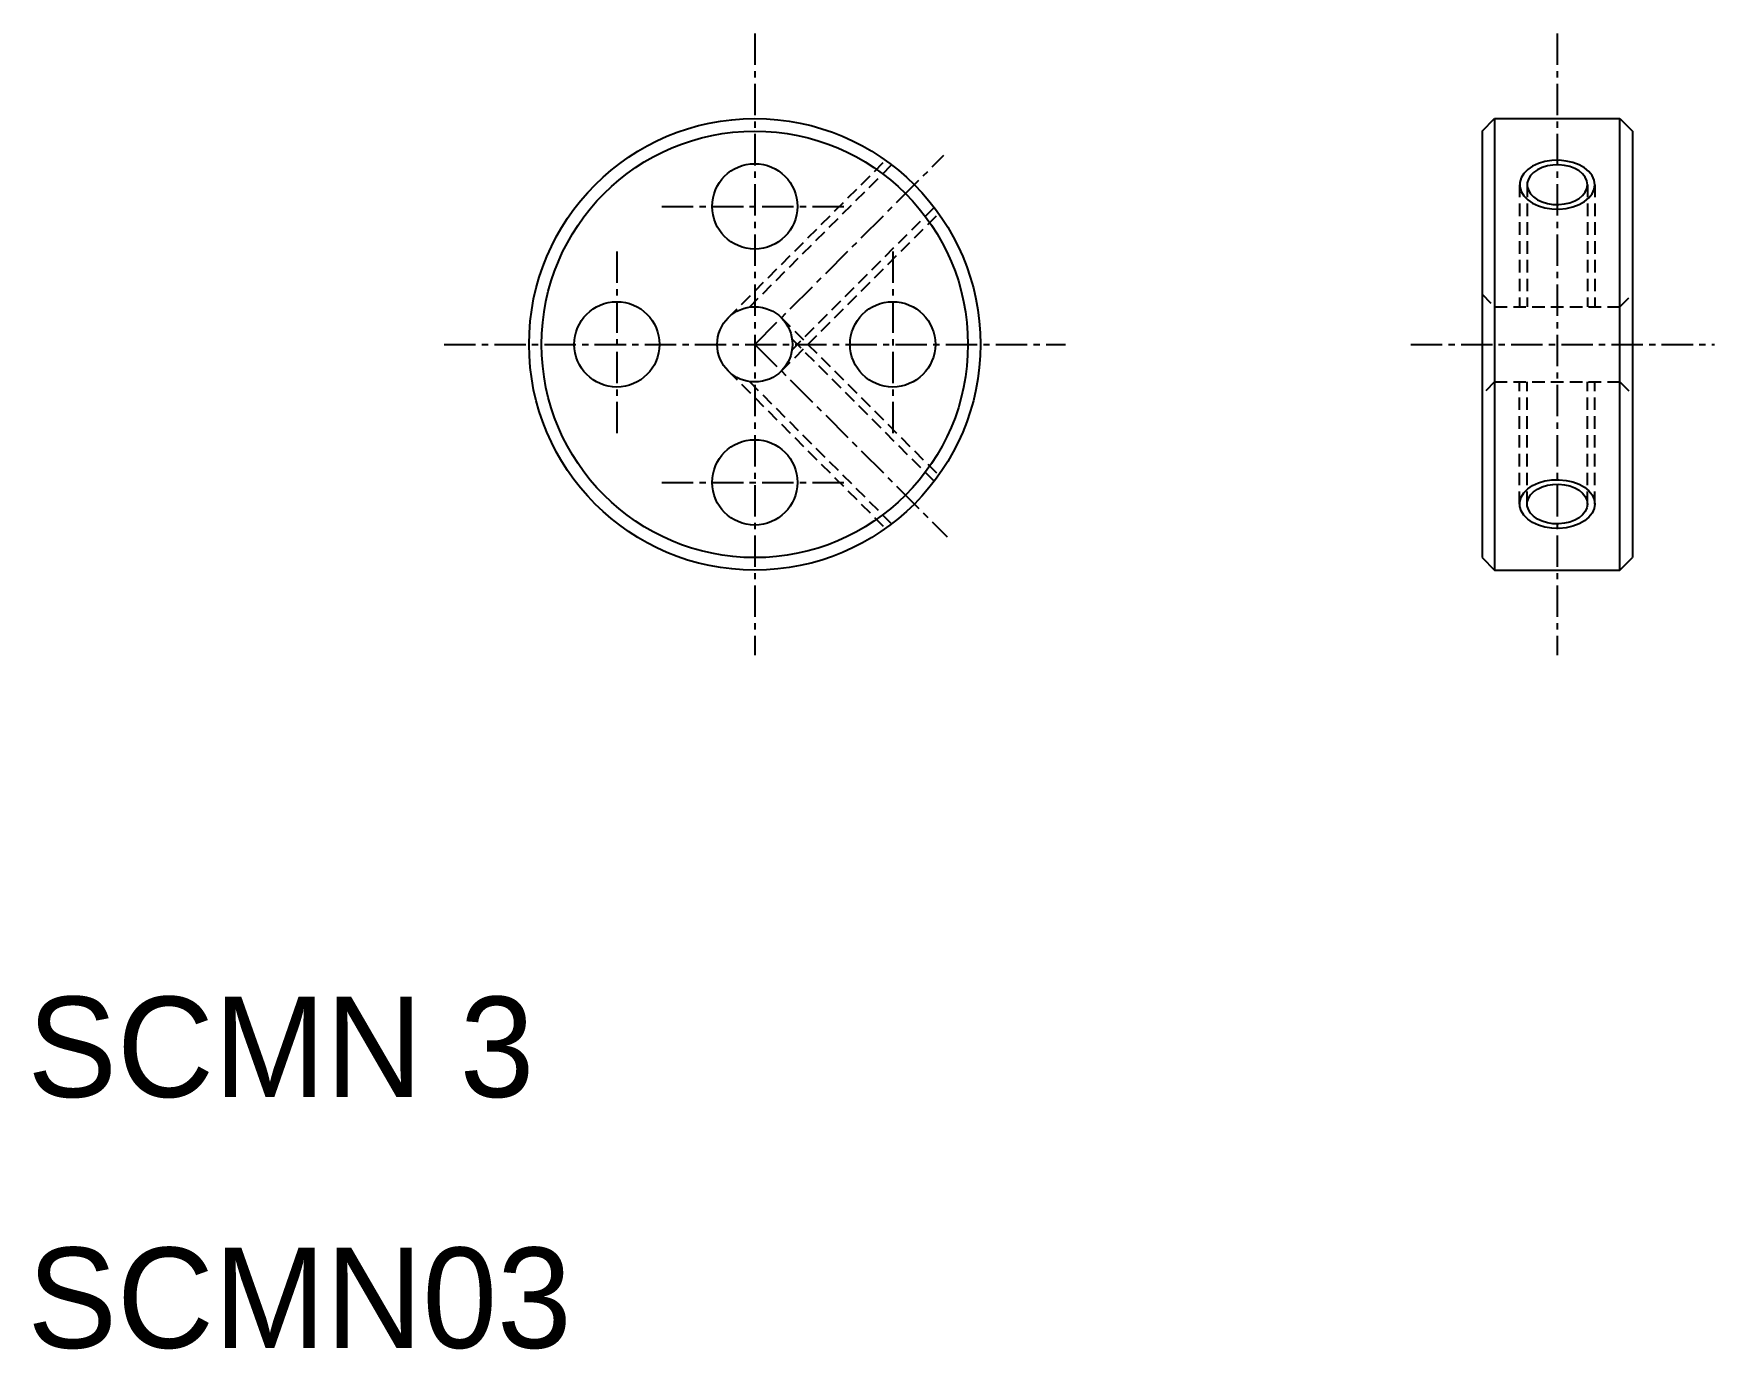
# Model space of a CAD drawing. Extents: x 10.2 to 77.3, y 9.9 to 62.4.
import ezdxf

# ---------------------------------------------------------------- set-up
doc = ezdxf.new("R2010")
doc.units = 0
doc.linetypes.add('CENTER', pattern=[2, 1.25, -0.25, 0.25, -0.25])
doc.linetypes.add('DASHED', pattern=[0.75, 0.5, -0.25])
doc.layers.get('0').update_dxf_attribs({"linetype": 'CONTINUOUS'})
doc.layers.add('CENTER', color=1, linetype='CENTER')

msp = doc.modelspace()

# ---------------------------------------------------------------- linework, layer by layer
at = {"color": 7, "linetype": 'CONTINUOUS'}
for p, q in [((68, 58.5), (68.5, 59)), ((68.5, 59), (68.5, 41)), ((68.5, 59), (73.5, 59)), ((73.5, 41), (73.5, 59)), ((73.5, 59), (74, 58.5)), ((68, 58.5), (68, 41.5)), ((74, 58.5), (74, 41.5)), ((41.077, 54.198), (41.077, 54.198)), ((39.508, 52.629), (39.508, 52.629)), ((68, 41.5), (68.5, 41)), ((68.5, 41), (73.5, 41)), ((73.5, 41), (74, 41.5))]:
    msp.add_line(p, q, dxfattribs=at)
at = {"color": 3, "linetype": 'DASHED'}
for p, q in [((37.939, 51.061), (44.214, 57.336)), ((38.788, 51.485), (44.459, 57.156)), ((69.5, 56.364), (69.5, 51.5)), ((69.8, 56.364), (69.8, 51.5)), ((72.2, 56.364), (72.2, 51.5)), ((72.5, 56.364), (72.5, 51.5)), ((40.061, 48.939), (46.336, 55.214)), ((40.485, 49.788), (46.156, 55.459)), ((68, 52), (68.5, 51.5)), ((73.5, 51.5), (74, 52)), ((40.061, 51.061), (46.336, 44.786)), ((68.5, 51.5), (73.5, 51.5)), ((40.485, 50.212), (46.156, 44.541)), ((37.939, 48.939), (44.214, 42.664)), ((38.788, 48.515), (44.459, 42.844)), ((68.5, 48.5), (68, 48)), ((68.5, 48.5), (73.5, 48.5)), ((69.5, 43.636), (69.5, 48.5)), ((69.8, 43.636), (69.8, 48.5)), ((72.2, 43.636), (72.2, 48.5)), ((72.5, 43.636), (72.5, 48.5)), ((73.5, 48.5), (74, 48))]:
    msp.add_line(p, q, dxfattribs=at)
at = {"color": 3, "flags": 128}
msp.add_lwpolyline([(72.5, 56.364), (72.473, 56.548), (72.393, 56.725), (72.262, 56.889), (72.086, 57.034), (71.87, 57.155), (71.623, 57.248), (71.354, 57.308), (71.071, 57.335), (70.787, 57.326), (70.509, 57.282), (70.25, 57.205), (70.018, 57.098), (69.821, 56.965), (69.667, 56.809), (69.561, 56.638), (69.507, 56.456), (69.507, 56.272), (69.561, 56.09), (69.667, 55.919), (69.821, 55.763), (70.018, 55.63), (70.25, 55.522), (70.509, 55.446), (70.787, 55.402), (71.071, 55.393), (71.354, 55.42), (71.623, 55.48), (71.87, 55.572), (72.086, 55.693), (72.262, 55.839), (72.393, 56.003), (72.473, 56.18)], close=True, dxfattribs=at)
at = {"color": 7, "linetype": 'CONTINUOUS', "flags": 128}
msp.add_lwpolyline([(72.2, 56.364), (72.178, 56.514), (72.114, 56.658), (72.01, 56.792), (71.868, 56.91), (71.696, 57.009), (71.498, 57.084), (71.283, 57.133), (71.057, 57.155), (70.829, 57.148), (70.608, 57.112), (70.4, 57.05), (70.214, 56.962), (70.057, 56.853), (69.933, 56.727), (69.849, 56.587), (69.805, 56.439), (69.805, 56.289), (69.849, 56.141), (69.933, 56.001), (70.057, 55.875), (70.214, 55.766), (70.4, 55.678), (70.608, 55.616), (70.829, 55.58), (71.057, 55.573), (71.283, 55.595), (71.498, 55.644), (71.696, 55.719), (71.868, 55.818), (72.01, 55.936), (72.114, 56.07), (72.178, 56.214)], close=True, dxfattribs=at)
at = {"color": 3, "extrusion": (0, 0, -1), "flags": 128}
msp.add_lwpolyline([(-72.5, 43.636), (-72.473, 43.452), (-72.393, 43.275), (-72.262, 43.111), (-72.086, 42.966), (-71.87, 42.845), (-71.623, 42.752), (-71.354, 42.692), (-71.071, 42.665), (-70.787, 42.674), (-70.509, 42.718), (-70.25, 42.795), (-70.018, 42.902), (-69.821, 43.035), (-69.667, 43.191), (-69.561, 43.362), (-69.507, 43.544), (-69.507, 43.728), (-69.561, 43.91), (-69.667, 44.081), (-69.821, 44.237), (-70.018, 44.37), (-70.25, 44.478), (-70.509, 44.554), (-70.787, 44.598), (-71.071, 44.607), (-71.354, 44.58), (-71.623, 44.52), (-71.87, 44.428), (-72.086, 44.307), (-72.262, 44.161), (-72.393, 43.997), (-72.473, 43.82)], close=True, dxfattribs=at)
at = {"color": 7, "linetype": 'CONTINUOUS', "extrusion": (0, 0, -1), "flags": 128}
msp.add_lwpolyline([(-72.2, 43.636), (-72.178, 43.486), (-72.114, 43.342), (-72.01, 43.208), (-71.868, 43.09), (-71.696, 42.991), (-71.498, 42.916), (-71.283, 42.867), (-71.057, 42.845), (-70.829, 42.852), (-70.608, 42.888), (-70.4, 42.95), (-70.214, 43.038), (-70.057, 43.147), (-69.933, 43.273), (-69.849, 43.413), (-69.805, 43.561), (-69.805, 43.711), (-69.849, 43.859), (-69.933, 43.999), (-70.057, 44.125), (-70.214, 44.234), (-70.4, 44.322), (-70.608, 44.384), (-70.829, 44.42), (-71.057, 44.427), (-71.283, 44.405), (-71.498, 44.356), (-71.696, 44.281), (-71.868, 44.182), (-72.01, 44.064), (-72.114, 43.93), (-72.178, 43.786)], close=True, dxfattribs=at)
at = {"color": 7, "linetype": 'CONTINUOUS'}
for centre, radius in [((39, 50), 9), ((39, 50), 8.5), ((39, 55.5), 1.7), ((33.5, 50), 1.7), ((44.5, 50), 1.7), ((39, 50), 1.5), ((39, 44.5), 1.7)]:
    msp.add_circle(centre, radius, dxfattribs=at)
at = {"layer": 'CENTER', "color": 1, "linetype": 'CENTER'}
for p, q in [((39, 62.385), (39, 37.615)), ((71, 62.385), (71, 37.615)), ((39, 50), (46.54, 57.54)), ((35.296, 55.5), (42.704, 55.5)), ((33.5, 53.704), (33.5, 46.296)), ((44.5, 53.704), (44.5, 46.296)), ((26.615, 50), (51.385, 50)), ((39, 50), (46.668, 42.332)), ((65.163, 50), (77.265, 50)), ((35.296, 44.5), (42.704, 44.5))]:
    msp.add_line(p, q, dxfattribs=at)

# ---------------------------------------------------------------- texts
at = {"color": 7, "linetype": 'CONTINUOUS'}
for s, p in [('SCMN 3', (10, 20)), ('SCMN03', (10, 10))]:
    msp.add_text(s, height=4, dxfattribs=at).set_placement(p)

doc.saveas('drawing.dxf')
